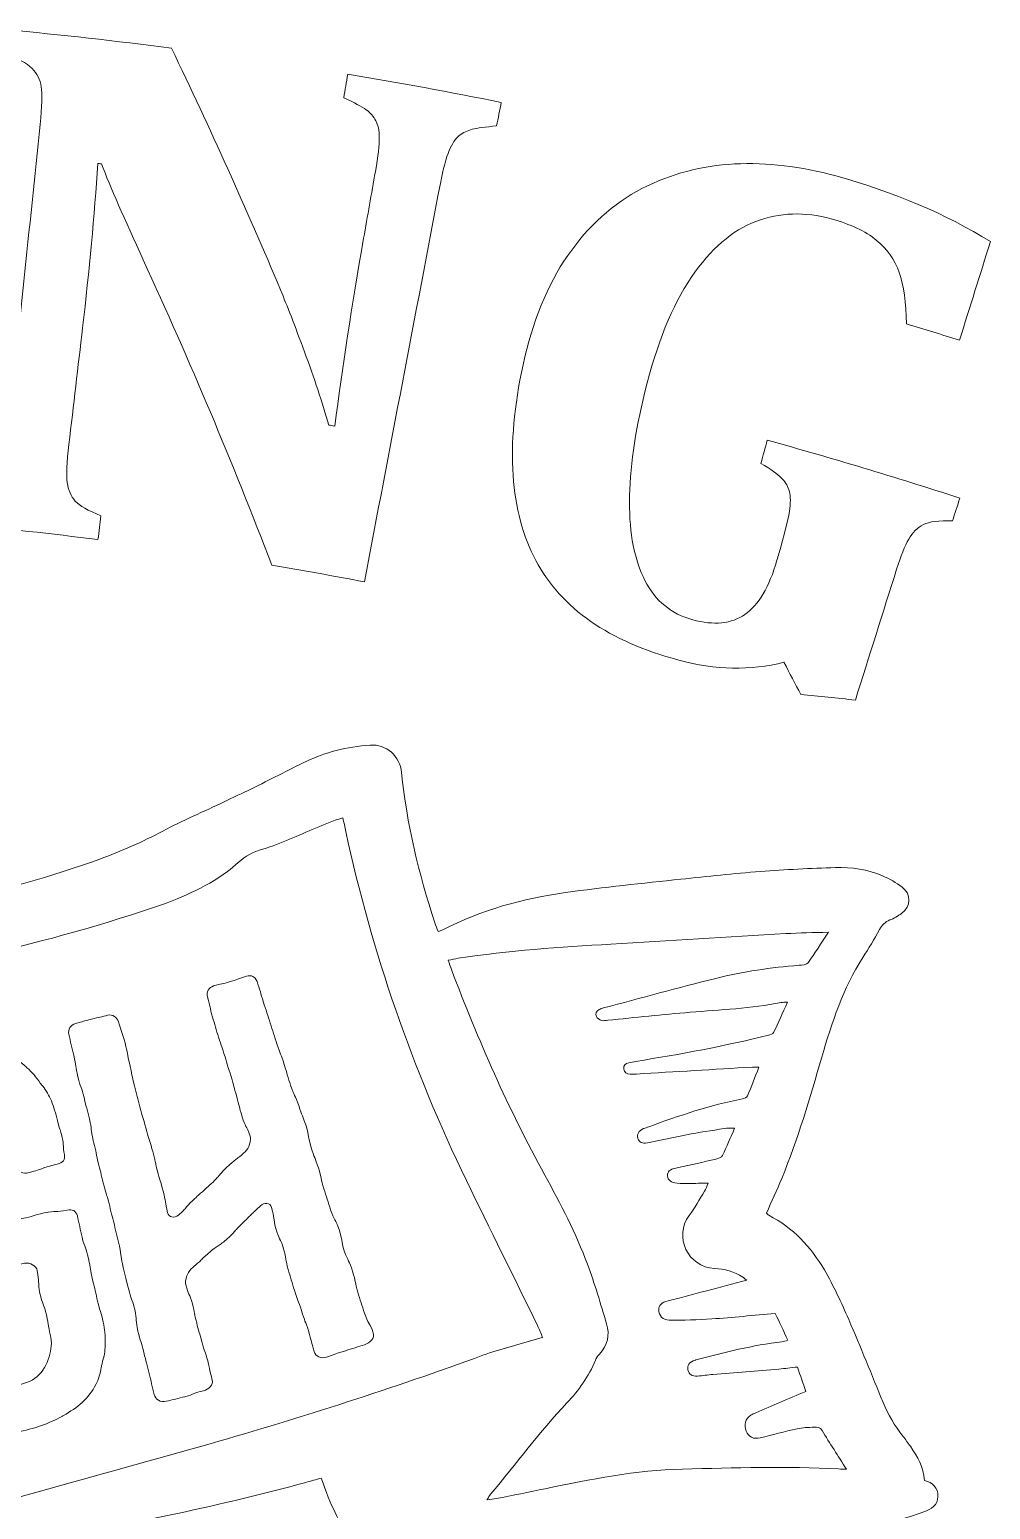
# Model space of a CAD drawing. Header units: inches. Extents: x 133 to 948, y -964 to -116.
# Drawn here: x 675.1 to 940.9, y -531.2 to -121.8 of the extents above; entities that cross this region are included whole.
import ezdxf

# ---------------------------------------------------------------- set-up
doc = ezdxf.new("R2010")
doc.units = ezdxf.units.IN
doc.header["$MEASUREMENT"] = 0
doc.layers.add('Layer 1', color=7, linetype='Continuous')

# ---------------------------------------------------------------- blocks, each defined once
blk = doc.blocks.new('block 10')
at = {"layer": 'Layer 1', "lineweight": 0}
blk.add_open_spline([(634.8, -461.48), (634.6, -460.06), (634.41, -459.32), (634.23, -458.66), (634.07, -458.07), (633.88, -457.33), (633.67, -455.91), (633.47, -454.49), (633.45, -453.73), (633.35, -453.05), (633.33, -452.37), (633.31, -451.61), (633.11, -450.18), (632.97, -449.24), (632.83, -448.29), (632.7, -447.34), (632.57, -446.41), (632.43, -445.49), (632.3, -444.57), (632.17, -443.62), (632.03, -442.67), (631.89, -441.72), (631.76, -440.77), (631.62, -439.82), (631.49, -438.88), (631.28, -437.45), (631.1, -436.72), (631, -436.04), (630.9, -435.37), (630.73, -434.7), (630.52, -433.21), (630.23, -431.18), (630.12, -429.29), (630.18, -427.52), (630.28, -425.44), (630.65, -423.56), (631.11, -421.81), (631.17, -421.72), (631.15, -421.57), (631.21, -421.41), (631.57, -419.6), (632.18, -417.83), (632.97, -416.26), (633.99, -414.65), (635.25, -413.16), (636.68, -411.78), (638.05, -410.5), (639.59, -409.41), (641.38, -408.42), (643.02, -407.46), (644.77, -406.71), (646.68, -405.99), (648.36, -405.31), (650.23, -404.83), (652.27, -404.46), (652.57, -404.4), (652.87, -404.35), (653.18, -404.29), (654.9, -403.89), (656.51, -403.67), (658.06, -403.6), (660.1, -403.6), (662.01, -403.76), (663.89, -404.08), (665.92, -404.37), (667.77, -404.91), (669.5, -405.63), (671.18, -406.44), (672.68, -407.52), (674.08, -408.84), (674.17, -408.9), (674.19, -408.97), (674.28, -409.03), (675.73, -410.19), (676.93, -411.63), (678.02, -413.33), (678.24, -413.59), (678.46, -413.85), (678.69, -414.19), (679.68, -415.36), (680.47, -416.74), (681.12, -418.22), (681.73, -419.87), (682.3, -421.68), (682.74, -423.67), (683.01, -424.85), (683.23, -425.5), (683.43, -426), (683.64, -426.57), (683.85, -427.15), (684.11, -428.33), (684.38, -429.51), (684.35, -430.13), (684.4, -430.74), (684.44, -431.28), (684.41, -431.9), (684.68, -433.09), (684.97, -434.41), (684.34, -435.33), (682.69, -435.77), (680.54, -436.24), (679.44, -436.55), (678.46, -436.99), (677.44, -437.28), (676.37, -437.74), (674.22, -438.19), (672.86, -438.47), (671.24, -437.4), (670.96, -436), (670.7, -434.73), (670.64, -434.05), (670.51, -433.38), (670.39, -432.79), (670.32, -432.03), (670.07, -430.77), (669.81, -429.51), (669.58, -428.79), (669.46, -428.19), (669.29, -427.33), (669.11, -426.46), (668.94, -425.6), (668.49, -423.37), (667.63, -421.54), (666.3, -420.11), (664.92, -418.45), (663.27, -417.39), (661.23, -416.78), (659.34, -416.14), (657.24, -416.01), (654.93, -416.43), (652.62, -416.85), (650.69, -417.66), (649.07, -418.86), (647.3, -420.16), (645.98, -421.77), (645.2, -423.82), (644.63, -425.67), (644.49, -427.76), (644.86, -430.01), (645.11, -431.5), (645.23, -432.24), (645.26, -432.93), (645.42, -433.9), (645.58, -434.87), (645.74, -435.84), (645.9, -436.84), (646.07, -437.83), (646.23, -438.83), (646.39, -439.8), (646.55, -440.77), (646.71, -441.74), (646.87, -442.71), (647.03, -443.68), (647.19, -444.65), (647.3, -445.32), (647.36, -446.16), (647.59, -447.57), (647.75, -448.54), (647.91, -449.51), (648.07, -450.48), (648.23, -451.48), (648.4, -452.47), (648.56, -453.47), (648.79, -454.89), (649.01, -455.7), (649.12, -456.37), (649.31, -457.02), (649.44, -457.78), (649.68, -459.27), (649.84, -460.24), (650, -461.21), (650.16, -462.18), (650.19, -462.86), (650.32, -463.68), (650.56, -465.1), (650.8, -466.59), (651.01, -467.33), (651.2, -467.99), (651.4, -468.64), (651.7, -469.44), (651.95, -470.93), (652.18, -472.35), (652.31, -473.17), (652.51, -473.83), (652.62, -474.5), (652.83, -475.23), (653.07, -476.72), (653.32, -478.22), (653.28, -478.99), (653.3, -479.68), (653.33, -480.36), (653.28, -481.14), (653.53, -482.63), (653.78, -484.12), (653.9, -484.87), (654.09, -485.53), (654.2, -486.2), (654.43, -487.01), (654.66, -488.42), (655.04, -490.74), (655.79, -492.61), (656.85, -494.19), (658.28, -495.88), (660.26, -497.08), (662.68, -497.65), (664.64, -498.16), (667.08, -497.8), (669.76, -497.31), (672.27, -496.85), (674.75, -496.23), (676.4, -495.06), (678.29, -493.7), (679.55, -491.91), (680.19, -489.77), (680.88, -487.86), (681.37, -485.91), (680.91, -483.61), (680.7, -482.6), (680.5, -481.58), (680.29, -480.57), (680.13, -479.75), (680.06, -478.99), (679.75, -477.44), (679.45, -475.96), (679.01, -475.12), (678.79, -474.47), (678.58, -473.81), (678.23, -472.96), (677.93, -471.47), (677.62, -469.92), (677.64, -469.14), (677.55, -468.31), (677.5, -467.62), (677.49, -466.7), (677.19, -465.22), (676.9, -463.81), (675.24, -462.83), (673.68, -463.14), (672.6, -463.36), (671.96, -463.56), (671.38, -463.67), (670.8, -463.78), (670.15, -463.99), (669.08, -464.19), (667.51, -464.49), (666.22, -463.57), (665.99, -462.31), (665.67, -460.6), (665.57, -459.62), (665.5, -458.78), (665.32, -457.82), (665.22, -456.84), (664.84, -454.83), (664.59, -453.49), (665.26, -452.6), (666.77, -452.08), (667.8, -451.88), (668.83, -451.68), (669.85, -451.48), (670.58, -451.34), (671.38, -451.11), (672.93, -450.8), (674.55, -450.47), (675.34, -450.23), (676.06, -450.01), (676.77, -449.78), (677.57, -449.55), (679.11, -449.22), (680.73, -448.88), (681.55, -448.78), (682.33, -448.85), (683.07, -448.77), (683.92, -448.74), (685.46, -448.41), (686.91, -448.09), (687.89, -448.64), (688.28, -450.03), (688.5, -451.01), (688.72, -452), (688.93, -452.98), (689.15, -453.97), (689.37, -454.95), (689.59, -455.94), (689.92, -457.41), (690.25, -458.12), (690.51, -458.91), (690.74, -459.56), (691.01, -460.35), (691.34, -461.83), (691.67, -463.3), (691.81, -463.97), (691.91, -464.8), (692.06, -465.46), (692.16, -466.29), (692.49, -467.77), (692.81, -469.25), (693.05, -469.89), (693.23, -470.7), (693.44, -471.66), (693.65, -472.63), (693.87, -473.59), (694.2, -475.06), (694.46, -475.86), (694.7, -476.5), (694.88, -477.32), (695.11, -477.96), (695.44, -479.44), (695.87, -481.36), (696.03, -483.26), (695.98, -485.05), (695.99, -485.1), (696, -485.15), (696.01, -485.2), (696.01, -486.82), (695.83, -488.42), (695.35, -489.92), (695.26, -490.32), (695.15, -490.66), (695.13, -490.97), (695.02, -491.3), (694.92, -491.64), (694.89, -491.95), (694.63, -493.63), (694.16, -495.21), (693.39, -496.69), (692.43, -498.52), (691.15, -500.19), (689.64, -501.66), (688.1, -502.99), (686.34, -504.2), (684.46, -505.27), (684.38, -505.29), (684.2, -505.32), (684.13, -505.42), (682.33, -506.47), (680.32, -507.33), (678.1, -508.14), (676.05, -508.84), (673.89, -509.4), (671.51, -509.84), (671.01, -509.93), (670.51, -510.02), (670.01, -510.11), (668.18, -510.52), (666.51, -510.81), (664.79, -510.88), (663.07, -510.87), (661.41, -510.69), (659.9, -510.33), (659.25, -510.21), (658.69, -510.15), (658.13, -510.01), (657.85, -509.98), (657.57, -509.87), (657.29, -509.84), (655.36, -509.62), (653.48, -509.16), (651.76, -508.51), (649.74, -507.67), (647.96, -506.57), (646.43, -505.27), (645.08, -504.02), (643.99, -502.65), (643.04, -501.03), (642.93, -500.89), (642.82, -500.75), (642.71, -500.62), (641.68, -499.01), (640.9, -497.29), (640.19, -495.4), (639.59, -493.66), (639.15, -491.81), (638.86, -489.79), (638.65, -488.36), (638.46, -487.63), (638.29, -487.04), (638.19, -486.37), (638, -485.63), (637.8, -484.2), (637.6, -482.78), (637.49, -482.03), (637.31, -481.37), (637.17, -480.42), (637.04, -479.47), (636.9, -478.53), (636.7, -477.1), (636.59, -476.35), (636.58, -475.67), (636.44, -474.72), (636.31, -473.77), (636.17, -472.82), (635.97, -471.4), (635.94, -470.64), (635.94, -470.03), (635.93, -469.34), (635.91, -468.58), (635.7, -467.16), (635.5, -465.74), (635.39, -464.99), (635.21, -464.32), (635.08, -463.38), (634.94, -462.43), (634.8, -461.48)], degree=3, knots=[0, 0, 0, 0, 1, 1, 1, 2, 2, 2, 3, 3, 3, 4, 4, 4, 5, 5, 5, 6, 6, 6, 7, 7, 7, 8, 8, 8, 9, 9, 9, 10, 10, 10, 11, 11, 11, 12, 12, 12, 13, 13, 13, 14, 14, 14, 15, 15, 15, 16, 16, 16, 17, 17, 17, 18, 18, 18, 19, 19, 19, 20, 20, 20, 21, 21, 21, 22, 22, 22, 23, 23, 23, 24, 24, 24, 25, 25, 25, 26, 26, 26, 27, 27, 27, 28, 28, 28, 29, 29, 29, 30, 30, 30, 31, 31, 31, 32, 32, 32, 33, 33, 33, 34, 34, 34, 35, 35, 35, 36, 36, 36, 37, 37, 37, 38, 38, 38, 39, 39, 39, 40, 40, 40, 41, 41, 41, 42, 42, 42, 43, 43, 43, 44, 44, 44, 45, 45, 45, 46, 46, 46, 47, 47, 47, 48, 48, 48, 49, 49, 49, 50, 50, 50, 51, 51, 51, 52, 52, 52, 53, 53, 53, 54, 54, 54, 55, 55, 55, 56, 56, 56, 57, 57, 57, 58, 58, 58, 59, 59, 59, 60, 60, 60, 61, 61, 61, 62, 62, 62, 63, 63, 63, 64, 64, 64, 65, 65, 65, 66, 66, 66, 67, 67, 67, 68, 68, 68, 69, 69, 69, 70, 70, 70, 71, 71, 71, 72, 72, 72, 73, 73, 73, 74, 74, 74, 75, 75, 75, 76, 76, 76, 77, 77, 77, 78, 78, 78, 79, 79, 79, 80, 80, 80, 81, 81, 81, 82, 82, 82, 83, 83, 83, 84, 84, 84, 85, 85, 85, 86, 86, 86, 87, 87, 87, 88, 88, 88, 89, 89, 89, 90, 90, 90, 91, 91, 91, 92, 92, 92, 93, 93, 93, 94, 94, 94, 95, 95, 95, 96, 96, 96, 97, 97, 97, 98, 98, 98, 99, 99, 99, 100, 100, 100, 101, 101, 101, 102, 102, 102, 103, 103, 103, 104, 104, 104, 105, 105, 105, 106, 106, 106, 107, 107, 107, 108, 108, 108, 109, 109, 109, 110, 110, 110, 111, 111, 111, 112, 112, 112, 113, 113, 113, 114, 114, 114, 115, 115, 115, 116, 116, 116, 117, 117, 117, 118, 118, 118, 119, 119, 119, 120, 120, 120, 121, 121, 121, 122, 122, 122, 123, 123, 123, 124, 124, 124, 125, 125, 125, 126, 126, 126, 127, 127, 127, 128, 128, 128, 129, 129, 129, 130, 130, 130, 131, 131, 131, 132, 132, 132, 133, 133, 133, 134, 134, 134, 134], dxfattribs=at)
blk = doc.blocks.new('block 11')
at = {"layer": 'Layer 1', "lineweight": 0}
blk.add_open_spline([(767.71, -485.68), (766.86, -485.96), (766, -486.23), (765.14, -486.5), (764.25, -486.78), (763.36, -487.06), (762.47, -487.34), (761.1, -487.77), (760.41, -487.98), (759.83, -488.24), (759.14, -488.45), (758.56, -488.71), (757.18, -489.13), (755.72, -489.57), (754.2, -488.92), (753.79, -487.55), (753.38, -486.17), (753.16, -485.45), (753.05, -484.77), (752.85, -484.12), (752.7, -483.29), (752.26, -481.84), (751.85, -480.47), (751.55, -479.77), (751.27, -479.14), (751.07, -478.49), (750.75, -477.72), (750.29, -476.2), (749.88, -474.82), (749.55, -474.05), (749.27, -473.42), (749.08, -472.77), (748.75, -472), (748.34, -470.62), (748.05, -469.65), (747.76, -468.69), (747.47, -467.72), (747.19, -466.78), (746.91, -465.84), (746.62, -464.89), (746.21, -463.52), (746.14, -462.67), (745.94, -462.02), (745.83, -461.34), (745.76, -460.49), (745.35, -459.12), (744.91, -457.67), (744.53, -456.99), (744.25, -456.37), (743.93, -455.59), (743.65, -454.97), (743.21, -453.52), (742.8, -452.14), (742.73, -451.3), (742.61, -450.62), (742.5, -449.94), (742.44, -449.17), (742.01, -447.72), (741.59, -446.34), (740.06, -446.25), (738.94, -447.21), (737.83, -448.25), (737.15, -448.93), (736.6, -449.48), (736.06, -450.03), (735.45, -450.68), (734.33, -451.71), (733.21, -452.74), (732.62, -453.46), (732.07, -454.01), (731.6, -454.54), (731, -455.26), (729.87, -456.28), (728.66, -457.33), (727.91, -457.85), (727.26, -458.34), (726.57, -458.77), (725.83, -459.28), (724.6, -460.32), (723.46, -461.33), (722.83, -461.97), (722.27, -462.52), (721.68, -462.98), (720.97, -463.64), (719.81, -464.65), (718.7, -465.8), (717.98, -467.86), (718.3, -469.11), (718.66, -470.5), (718.92, -471.13), (719.15, -471.7), (719.41, -472.34), (719.75, -472.95), (720.11, -474.35), (720.43, -475.59), (720.54, -476.34), (720.71, -477), (720.77, -477.61), (720.94, -478.27), (721.31, -479.66), (721.53, -480.54), (721.76, -481.42), (721.99, -482.3), (722.24, -482.94), (722.43, -483.67), (722.75, -484.91), (723.11, -486.3), (723.37, -486.94), (723.52, -487.53), (723.78, -488.16), (724.06, -488.87), (724.38, -490.12), (724.74, -491.51), (724.82, -492.19), (724.98, -492.78), (725.06, -493.46), (725.25, -494.19), (725.57, -495.44), (725.93, -496.83), (724.66, -498.02), (723.19, -498.39), (721.79, -498.74), (721.2, -498.97), (720.61, -499.2), (719.94, -499.45), (719.36, -499.75), (718.06, -500.07), (717.18, -500.29), (716.31, -500.5), (715.44, -500.71), (714.57, -500.92), (713.7, -501.14), (712.83, -501.34), (711.34, -501.7), (709.84, -500.81), (709.51, -499.41), (709.28, -498.46), (709.06, -497.5), (708.83, -496.54), (708.6, -495.56), (708.37, -494.58), (708.14, -493.6), (707.91, -492.61), (707.67, -491.63), (707.44, -490.65), (707.2, -490.01), (707.01, -489.2), (706.66, -487.73), (706.31, -486.25), (706.04, -485.46), (705.8, -484.82), (705.64, -484.16), (705.36, -483.37), (705.02, -481.9), (704.67, -480.42), (704.68, -479.72), (704.58, -478.89), (704.5, -478.21), (704.5, -477.43), (704.15, -475.96), (703.8, -474.49), (703.53, -473.7), (703.29, -473.05), (703.05, -472.41), (702.77, -471.62), (702.42, -470.15), (702.08, -468.67), (701.8, -467.89), (701.65, -467.22), (701.42, -466.24), (701.18, -465.26), (700.95, -464.28), (700.6, -462.8), (700.53, -462.12), (700.42, -461.29), (700.27, -460.63), (700.26, -459.85), (699.91, -458.38), (699.68, -457.4), (699.45, -456.42), (699.21, -455.44), (698.98, -454.46), (698.75, -453.47), (698.52, -452.49), (698.17, -451.02), (697.9, -450.23), (697.74, -449.57), (697.51, -448.59), (697.28, -447.61), (697.05, -446.62), (696.7, -445.15), (696.44, -444.43), (696.21, -443.79), (696.01, -442.98), (695.78, -442.34), (695.43, -440.86), (695.2, -439.88), (694.97, -438.9), (694.74, -437.92), (694.58, -437.26), (694.31, -436.47), (693.96, -434.99), (693.62, -433.52), (693.54, -432.84), (693.35, -432.03), (693.12, -431.07), (692.9, -430.11), (692.67, -429.16), (692.33, -427.68), (692.21, -426.85), (692.14, -426.17), (692.06, -425.49), (691.94, -424.66), (691.6, -423.19), (691.36, -422.21), (691.13, -421.23), (690.9, -420.25), (690.66, -419.6), (690.47, -418.79), (690.13, -417.32), (689.78, -415.85), (689.53, -415.13), (689.29, -414.48), (689.03, -413.69), (688.79, -413.05), (688.45, -411.57), (688.1, -410.1), (687.99, -409.27), (687.9, -408.59), (687.75, -407.93), (687.64, -407.1), (687.29, -405.63), (687.05, -404.65), (686.82, -403.67), (686.59, -402.68), (686.36, -401.7), (686.13, -400.72), (685.9, -399.74), (685.6, -398.49), (686.47, -397.12), (687.74, -396.81), (688.87, -396.54), (689.47, -396.4), (689.97, -396.2), (690.5, -396.07), (691.08, -395.85), (692.21, -395.57), (693.33, -395.29), (693.87, -395.23), (694.47, -395.08), (695.22, -394.9), (695.97, -394.71), (696.72, -394.52), (697.99, -394.19), (699.33, -395.09), (699.66, -396.34), (700.04, -397.8), (700.38, -398.5), (700.59, -399.3), (700.83, -399.94), (701.12, -400.73), (701.5, -402.19), (701.88, -403.66), (701.97, -404.34), (702.18, -405.14), (702.27, -405.82), (702.41, -406.64), (702.79, -408.11), (703.17, -409.58), (703.26, -410.25), (703.39, -411.08), (703.56, -411.74), (703.69, -412.56), (704.07, -414.03), (704.32, -415), (704.57, -415.98), (704.83, -416.96), (705.08, -417.93), (705.33, -418.91), (705.58, -419.89), (705.96, -421.35), (706.13, -422.01), (706.42, -422.8), (706.59, -423.46), (706.88, -424.24), (707.26, -425.71), (707.63, -427.17), (707.81, -427.83), (708.09, -428.62), (708.34, -429.26), (708.55, -430.06), (708.93, -431.52), (709.18, -432.5), (709.44, -433.48), (709.69, -434.45), (709.86, -435.11), (709.99, -435.94), (710.37, -437.4), (710.75, -438.87), (711, -439.51), (711.21, -440.31), (711.38, -440.97), (711.67, -441.76), (712.05, -443.22), (712.42, -444.69), (712.52, -445.37), (712.64, -446.19), (712.73, -446.87), (712.86, -447.7), (713.24, -449.16), (713.56, -450.41), (715.05, -450.8), (716.28, -449.85), (717.41, -448.85), (718.02, -448.22), (718.45, -447.56), (719, -447.02), (719.52, -446.34), (720.72, -445.31), (721.83, -444.3), (722.52, -443.64), (723.08, -443.17), (723.65, -442.7), (724.33, -442.04), (725.43, -441.03), (726.54, -440.01), (727.11, -439.3), (727.65, -438.75), (728.07, -438.08), (728.7, -437.59), (729.75, -436.42), (730.93, -435.38), (731.64, -434.85), (732.27, -434.35), (732.84, -433.95), (733.53, -433.35), (734.69, -432.3), (735.77, -431.27), (736.43, -429.17), (736.06, -427.94), (735.63, -426.49), (735.33, -425.79), (734.92, -425.28), (734.65, -424.66), (734.27, -423.98), (733.86, -422.6), (733.43, -421.15), (733.21, -420.43), (733.11, -419.82), (732.92, -419.17), (732.78, -418.42), (732.37, -417.05), (731.93, -415.6), (731.81, -414.92), (731.62, -414.27), (731.42, -413.62), (731.28, -412.87), (730.87, -411.49), (730.45, -410.12), (730.16, -409.41), (729.96, -408.76), (729.69, -407.85), (729.41, -406.93), (729.14, -406.01), (728.72, -404.63), (728.43, -403.93), (728.24, -403.28), (728.04, -402.63), (727.75, -401.92), (727.33, -400.55), (727.06, -399.63), (726.78, -398.71), (726.51, -397.8), (726.23, -396.88), (725.96, -395.96), (725.68, -395.04), (725.27, -393.66), (725.13, -392.92), (725.01, -392.24), (724.83, -391.66), (724.69, -390.91), (724.25, -389.47), (723.89, -388.23), (724.67, -386.81), (725.93, -386.43), (727.12, -386.07), (727.66, -385.98), (728.25, -385.8), (728.79, -385.71), (729.41, -385.6), (730.59, -385.23), (731.7, -384.89), (732.27, -384.63), (732.86, -384.44), (733.6, -384.21), (734.34, -383.97), (735.08, -383.73), (736.41, -383.31), (737.38, -383.79), (737.99, -385.18), (738.3, -386.14), (738.61, -387.1), (738.92, -388.06), (739.13, -388.71), (739.32, -389.52), (739.78, -390.96), (740.1, -391.92), (740.41, -392.88), (740.72, -393.84), (741.03, -394.8), (741.34, -395.76), (741.65, -396.72), (741.96, -397.68), (742.27, -398.64), (742.58, -399.6), (742.89, -400.56), (743.2, -401.52), (743.51, -402.47), (743.98, -403.91), (744.27, -404.54), (744.52, -405.33), (744.81, -405.95), (745.04, -406.67), (745.51, -408.11), (745.98, -409.55), (746.23, -410.34), (746.36, -411.02), (746.67, -411.98), (746.99, -412.93), (747.3, -413.89), (747.76, -415.33), (748.1, -416.1), (748.38, -416.72), (748.67, -417.34), (749.09, -418.09), (749.55, -419.52), (750.02, -420.96), (750.26, -421.68), (750.54, -422.31), (750.8, -423.1), (751.09, -423.72), (751.56, -425.16), (752.02, -426.6), (752.12, -427.44), (752.25, -428.11), (752.39, -428.79), (752.48, -429.63), (752.95, -431.07), (753.42, -432.51), (753.67, -433.3), (753.96, -433.92), (754.17, -434.57), (754.51, -435.33), (754.98, -436.77), (755.42, -438.14), (755.6, -438.96), (755.73, -439.63), (755.9, -440.45), (756.03, -441.12), (756.5, -442.56), (756.81, -443.52), (757.12, -444.48), (757.43, -445.44), (757.74, -446.4), (758.05, -447.36), (758.36, -448.32), (758.83, -449.76), (759.2, -450.36), (759.54, -451.12), (759.83, -451.74), (760.23, -452.41), (760.7, -453.84), (761.16, -455.28), (761.26, -456.13), (761.47, -456.78), (761.59, -457.45), (761.68, -458.3), (762.15, -459.74), (762.62, -461.17), (763.04, -461.91), (763.33, -462.53), (763.63, -463.15), (763.97, -463.92), (764.43, -465.36), (764.9, -466.8), (765.05, -467.55), (765.18, -468.22), (765.35, -469.04), (765.39, -469.74), (765.86, -471.18), (766.17, -472.14), (766.48, -473.1), (766.79, -474.06), (767.1, -475.02), (767.41, -475.98), (767.72, -476.94), (768.19, -478.38), (768.62, -479.11), (768.91, -479.73), (769.38, -480.3), (769.72, -481.06), (770.17, -482.43), (770.61, -483.79), (769.35, -485.16), (767.71, -485.68)], degree=3, knots=[0, 0, 0, 0, 1, 1, 1, 2, 2, 2, 3, 3, 3, 4, 4, 4, 5, 5, 5, 6, 6, 6, 7, 7, 7, 8, 8, 8, 9, 9, 9, 10, 10, 10, 11, 11, 11, 12, 12, 12, 13, 13, 13, 14, 14, 14, 15, 15, 15, 16, 16, 16, 17, 17, 17, 18, 18, 18, 19, 19, 19, 20, 20, 20, 21, 21, 21, 22, 22, 22, 23, 23, 23, 24, 24, 24, 25, 25, 25, 26, 26, 26, 27, 27, 27, 28, 28, 28, 29, 29, 29, 30, 30, 30, 31, 31, 31, 32, 32, 32, 33, 33, 33, 34, 34, 34, 35, 35, 35, 36, 36, 36, 37, 37, 37, 38, 38, 38, 39, 39, 39, 40, 40, 40, 41, 41, 41, 42, 42, 42, 43, 43, 43, 44, 44, 44, 45, 45, 45, 46, 46, 46, 47, 47, 47, 48, 48, 48, 49, 49, 49, 50, 50, 50, 51, 51, 51, 52, 52, 52, 53, 53, 53, 54, 54, 54, 55, 55, 55, 56, 56, 56, 57, 57, 57, 58, 58, 58, 59, 59, 59, 60, 60, 60, 61, 61, 61, 62, 62, 62, 63, 63, 63, 64, 64, 64, 65, 65, 65, 66, 66, 66, 67, 67, 67, 68, 68, 68, 69, 69, 69, 70, 70, 70, 71, 71, 71, 72, 72, 72, 73, 73, 73, 74, 74, 74, 75, 75, 75, 76, 76, 76, 77, 77, 77, 78, 78, 78, 79, 79, 79, 80, 80, 80, 81, 81, 81, 82, 82, 82, 83, 83, 83, 84, 84, 84, 85, 85, 85, 86, 86, 86, 87, 87, 87, 88, 88, 88, 89, 89, 89, 90, 90, 90, 91, 91, 91, 92, 92, 92, 93, 93, 93, 94, 94, 94, 95, 95, 95, 96, 96, 96, 97, 97, 97, 98, 98, 98, 99, 99, 99, 100, 100, 100, 101, 101, 101, 102, 102, 102, 103, 103, 103, 104, 104, 104, 105, 105, 105, 106, 106, 106, 107, 107, 107, 108, 108, 108, 109, 109, 109, 110, 110, 110, 111, 111, 111, 112, 112, 112, 113, 113, 113, 114, 114, 114, 115, 115, 115, 116, 116, 116, 117, 117, 117, 118, 118, 118, 119, 119, 119, 120, 120, 120, 121, 121, 121, 122, 122, 122, 123, 123, 123, 124, 124, 124, 125, 125, 125, 126, 126, 126, 127, 127, 127, 128, 128, 128, 129, 129, 129, 130, 130, 130, 131, 131, 131, 132, 132, 132, 133, 133, 133, 134, 134, 134, 135, 135, 135, 136, 136, 136, 137, 137, 137, 138, 138, 138, 139, 139, 139, 140, 140, 140, 141, 141, 141, 142, 142, 142, 143, 143, 143, 144, 144, 144, 145, 145, 145, 146, 146, 146, 147, 147, 147, 148, 148, 148, 149, 149, 149, 150, 150, 150, 151, 151, 151, 152, 152, 152, 153, 153, 153, 154, 154, 154, 155, 155, 155, 156, 156, 156, 157, 157, 157, 158, 158, 158, 159, 159, 159, 160, 160, 160, 161, 161, 161, 162, 162, 162, 163, 163, 163, 164, 164, 164, 165, 165, 165, 166, 166, 166, 167, 167, 167, 168, 168, 168, 168], dxfattribs=at)
blk = doc.blocks.new('block 4')
at = {"layer": 'Layer 1'}
for name in ['block 11', 'block 10']:
    blk.add_blockref(name, (0, 0), dxfattribs=at)
blk = doc.blocks.new('block 17')
at = {"layer": 'Layer 1', "lineweight": 0}
blk.add_open_spline([(805.59, -141.96), (805.16, -144.13), (804.72, -146.3), (804.29, -148.48), (801.14, -148.74), (798.9, -149.05), (797.56, -149.4), (796.21, -149.75), (795.02, -150.34), (793.97, -151.17), (792.93, -151.99), (791.99, -153.37), (791.16, -155.29), (790.33, -157.22), (789.53, -160.26), (788.73, -164.42), (781.73, -201.15), (774.72, -237.88), (767.71, -274.61), (759.18, -272.98), (750.64, -271.45), (742.08, -270.01), (731.26, -241.71), (719.41, -213.53), (706.53, -185.54), (701.32, -174.17), (697.4, -165.32), (694.94, -158.95), (694.61, -158.91), (694.28, -158.87), (693.95, -158.84), (693.01, -173.26), (691.59, -188.44), (689.72, -204.37), (688.47, -215.11), (687.21, -225.84), (685.95, -236.58), (685.36, -241.58), (685.21, -245.11), (685.49, -247.17), (685.76, -249.23), (686.5, -250.92), (687.69, -252.25), (688.88, -253.58), (691.26, -254.93), (694.82, -256.32), (694.54, -258.52), (694.26, -260.72), (693.98, -262.92), (681.19, -261.3), (668.39, -259.89), (655.56, -258.68), (655.77, -256.48), (655.98, -254.27), (656.18, -252.07), (658.77, -251.64), (660.84, -251.1), (662.39, -250.44), (663.94, -249.78), (665.14, -248.81), (666, -247.51), (666.86, -246.22), (667.5, -244.54), (667.92, -242.5), (668.34, -240.45), (668.71, -237.85), (669.03, -234.71), (672.01, -205.83), (674.99, -176.95), (677.97, -148.07), (678.48, -143.06), (678.6, -139.58), (678.31, -137.62), (678.02, -135.67), (677.17, -133.98), (675.76, -132.56), (674.35, -131.13), (671.69, -129.76), (667.79, -128.44), (668, -126.24), (668.2, -124.03), (668.41, -121.83), (683.73, -123.27), (699.03, -124.97), (714.31, -126.94), (725.02, -149.14), (735.09, -171.46), (744.51, -193.87), (746.27, -198.1), (748.49, -203.79), (751.15, -210.98), (753.79, -218.16), (756.02, -224.92), (757.85, -231.24), (758.41, -231.33), (758.96, -231.43), (759.52, -231.53), (761.56, -215.6), (764.2, -198.27), (767.5, -179.56), (768.59, -173.41), (769.67, -167.26), (770.75, -161.12), (771.51, -156.82), (771.87, -153.68), (771.84, -151.69), (771.81, -149.71), (771.49, -148.16), (770.88, -147.03), (770.27, -145.9), (769.37, -144.89), (768.18, -144), (766.99, -143.12), (764.93, -142.02), (762, -140.71), (762.36, -138.53), (762.73, -136.34), (763.09, -134.15), (777.29, -136.52), (791.46, -139.13), (805.59, -141.96)], degree=3, knots=[0, 0, 0, 0, 1, 1, 1, 2, 2, 2, 3, 3, 3, 4, 4, 4, 5, 5, 5, 6, 6, 6, 7, 7, 7, 8, 8, 8, 9, 9, 9, 10, 10, 10, 11, 11, 11, 12, 12, 12, 13, 13, 13, 14, 14, 14, 15, 15, 15, 16, 16, 16, 17, 17, 17, 18, 18, 18, 19, 19, 19, 20, 20, 20, 21, 21, 21, 22, 22, 22, 23, 23, 23, 24, 24, 24, 25, 25, 25, 26, 26, 26, 27, 27, 27, 28, 28, 28, 29, 29, 29, 30, 30, 30, 31, 31, 31, 32, 32, 32, 33, 33, 33, 34, 34, 34, 35, 35, 35, 36, 36, 36, 37, 37, 37, 38, 38, 38, 39, 39, 39, 40, 40, 40, 40], dxfattribs=at)
blk = doc.blocks.new('block 18')
at = {"layer": 'Layer 1', "lineweight": 0}
blk.add_open_spline([(940.93, -180.47), (938.08, -189.56), (935.23, -198.66), (932.38, -207.76), (927.48, -206.22), (922.58, -204.72), (917.67, -203.24), (917.64, -197.35), (916.99, -192.62), (915.72, -189.05), (914.45, -185.49), (912.32, -182.49), (909.35, -180.06), (906.37, -177.63), (902.2, -175.66), (896.86, -174.17), (889.61, -172.16), (882.64, -172.41), (876.06, -174.89), (869.48, -177.37), (863.5, -182.54), (858.17, -190.38), (852.83, -198.21), (848.59, -208.77), (845.33, -222), (842.53, -233.41), (841.13, -243.56), (841.07, -252.43), (841.01, -261.31), (842.44, -268.57), (845.33, -274.23), (848.23, -279.89), (852.61, -283.5), (858.56, -285.11), (864.44, -286.71), (869.24, -286.23), (873.02, -283.63), (876.79, -281.03), (879.75, -276.04), (881.88, -268.62), (882.23, -267.39), (882.59, -266.16), (882.94, -264.94), (884.34, -260.03), (885.18, -256.48), (885.43, -254.29), (885.69, -252.09), (885.6, -250.37), (885.17, -249.13), (884.74, -247.89), (884.03, -246.79), (883.04, -245.81), (882.05, -244.83), (880.18, -243.5), (877.43, -241.83), (878.02, -239.7), (878.61, -237.56), (879.2, -235.43), (897.05, -240.37), (914.82, -245.71), (932.49, -251.45), (931.81, -253.56), (931.12, -255.66), (930.44, -257.77), (926.69, -257.61), (924.01, -257.96), (922.39, -258.78), (920.77, -259.6), (919.41, -260.95), (918.33, -262.83), (917.25, -264.7), (916.14, -267.47), (914.99, -271.11), (911.18, -283.18), (907.37, -295.25), (903.57, -307.32), (898.53, -306.79), (893.5, -306.29), (888.47, -305.82), (886.93, -302.83), (885.38, -299.85), (883.81, -296.86), (874.53, -299.23), (864.88, -299.02), (854.69, -296.27), (835.37, -291.06), (822.29, -282.09), (815.14, -268.69), (808.01, -255.31), (806.69, -237.31), (811.6, -214.6), (814.2, -202.67), (818.28, -192.56), (823.98, -184.33), (829.68, -176.1), (836.52, -169.92), (844.5, -165.82), (852.49, -161.73), (861.03, -159.45), (870.09, -159), (879.14, -158.56), (888.51, -159.65), (898.12, -162.3), (914.31, -166.76), (928.63, -172.88), (940.93, -180.47)], degree=3, knots=[0, 0, 0, 0, 1, 1, 1, 2, 2, 2, 3, 3, 3, 4, 4, 4, 5, 5, 5, 6, 6, 6, 7, 7, 7, 8, 8, 8, 9, 9, 9, 10, 10, 10, 11, 11, 11, 12, 12, 12, 13, 13, 13, 14, 14, 14, 15, 15, 15, 16, 16, 16, 17, 17, 17, 18, 18, 18, 19, 19, 19, 20, 20, 20, 21, 21, 21, 22, 22, 22, 23, 23, 23, 24, 24, 24, 25, 25, 25, 26, 26, 26, 27, 27, 27, 28, 28, 28, 29, 29, 29, 30, 30, 30, 31, 31, 31, 32, 32, 32, 33, 33, 33, 34, 34, 34, 35, 35, 35, 35], dxfattribs=at)
blk = doc.blocks.new('block 12')
at = {"layer": 'Layer 1'}
for name in ['block 17', 'block 18']:
    blk.add_blockref(name, (0, 0), dxfattribs=at)
blk = doc.blocks.new('block 22')
at = {"layer": 'Layer 1', "lineweight": 0}
for points, knots in [([(878.96, -449.3), (879.23, -449.54), (879.39, -449.75), (879.6, -449.86), (886.26, -453.34), (891.26, -458.6), (894.98, -464.99), (897.54, -469.39), (899.71, -474.03), (901.74, -478.71), (905.04, -486.3), (908.08, -494.01), (911.24, -501.67), (912.62, -505.02), (914.45, -508.11), (916.7, -510.95), (917.42, -511.88), (918.1, -512.83), (918.78, -513.79), (920.78, -516.62), (922.47, -519.58), (922.67, -523.22), (924.96, -523.85), (926.44, -525.17), (926.41, -527.64), (926.38, -530.2), (924.54, -531.1), (922.47, -531.9), (914.26, -535.07), (905.73, -536.71), (896.99, -537.04), (888.62, -537.36), (880.24, -537.49), (871.88, -537.28), (856.47, -536.88), (841.31, -538.54), (826.26, -541.8), (816.54, -543.9), (806.77, -545.89), (796.95, -547.49), (791.27, -548.41), (785.46, -548.46), (779.7, -548.89), (779.12, -548.93), (778.48, -548.74), (777.95, -548.92), (775.3, -549.82), (773.22, -548.62), (771.2, -547.19), (768.29, -545.13), (766.03, -542.44), (764, -539.54), (760.5, -534.56), (758.48, -530.36), (755.78, -522.58), (754.35, -522.98), (752.91, -523.38), (751.46, -523.77), (727.94, -530.16), (704.12, -535.21), (680.04, -538.91), (660.36, -541.93), (640.6, -544.45), (620.87, -547.18), (619.96, -547.31), (619.04, -547.38), (618.12, -547.46), (616.31, -547.62), (615.28, -547.06), (614.95, -545.73), (614.63, -544.44), (615.35, -543.42), (617.12, -542.92), (621.31, -541.74), (625.53, -540.66), (629.72, -539.5), (661.49, -530.71), (693.32, -522.11), (725.02, -513.06), (750.44, -505.8), (775.62, -497.69), (800.47, -488.61), (805.41, -486.81), (810.56, -485.58), (815.61, -484.08), (816, -483.97), (816.39, -483.86), (817.03, -483.68), (816.54, -482.51), (816.14, -481.43), (815.64, -480.4), (809.08, -467.02), (802.46, -453.67), (795.96, -440.26), (780.99, -409.4), (769.8, -377.23), (762.57, -343.69), (762.31, -342.49), (762.05, -341.28), (761.74, -339.87), (760.26, -340.38), (758.98, -340.75), (757.76, -341.26), (752.97, -343.25), (748.23, -345.35), (743.42, -347.3), (740.94, -348.3), (738.2, -348.77), (735.88, -350.03), (733.65, -351.25), (731.87, -353.27), (729.78, -354.78), (723.48, -359.36), (716.4, -362.38), (709.07, -364.83), (692.79, -370.28), (676.25, -374.78), (659.49, -378.52), (654.93, -379.54), (650.54, -381.25), (646.05, -382.59), (631.16, -387), (615.93, -389.67), (600.56, -391.7), (599.37, -391.85), (598.65, -391.48), (598.07, -390.53), (597.03, -388.81), (596.66, -386.98), (596.97, -384.99), (597.53, -381.41), (599.24, -378.34), (601.45, -375.57), (601.98, -374.89), (603.11, -374.54), (604.03, -374.33), (620.43, -370.6), (636.86, -367.01), (653.24, -363.18), (667.17, -359.92), (681.01, -356.25), (694.47, -351.32), (700.44, -349.13), (706.25, -346.6), (711.89, -343.59), (717.42, -340.64), (723.23, -338.21), (728.89, -335.5), (733.94, -333.08), (738.99, -330.64), (743.99, -328.11), (749.15, -325.49), (754.24, -322.71), (759.88, -321.3), (762.95, -320.54), (766.12, -319.95), (769.26, -319.77), (773.82, -319.51), (777.53, -322.82), (777.99, -327.37), (779.42, -341.6), (782.75, -355.4), (787.22, -368.94), (787.48, -369.72), (787.78, -370.47), (788.12, -371.37), (788.66, -371.16), (789.05, -371.04), (789.4, -370.86), (800.1, -365.39), (811.55, -362.25), (823.37, -360.58), (833.97, -359.08), (844.64, -358.04), (855.29, -356.89), (862.61, -356.1), (869.94, -355.33), (877.28, -354.76), (884.21, -354.24), (891.15, -353.87), (898.1, -353.67), (902.55, -353.55), (906.98, -354.18), (911.11, -355.97), (913.01, -356.8), (914.89, -357.82), (916.53, -359.08), (919.12, -361.07), (918.98, -364.4), (916.37, -366.34), (915.37, -367.09), (914.25, -367.73), (913.09, -368.17), (911.73, -368.69), (910.94, -369.6), (910.26, -370.82), (908.79, -373.45), (907.25, -376.05), (905.62, -378.58), (900.18, -387.08), (897.06, -396.52), (894.28, -406.1), (890.98, -417.43), (887.66, -428.76), (883.18, -439.69), (881.86, -442.93), (880.37, -446.1), (878.96, -449.3)], [0, 0, 0, 0, 1, 1, 1, 2, 2, 2, 3, 3, 3, 4, 4, 4, 5, 5, 5, 6, 6, 6, 7, 7, 7, 8, 8, 8, 9, 9, 9, 10, 10, 10, 11, 11, 11, 12, 12, 12, 13, 13, 13, 14, 14, 14, 15, 15, 15, 16, 16, 16, 17, 17, 17, 18, 18, 18, 19, 19, 19, 20, 20, 20, 21, 21, 21, 22, 22, 22, 23, 23, 23, 24, 24, 24, 25, 25, 25, 26, 26, 26, 27, 27, 27, 28, 28, 28, 29, 29, 29, 30, 30, 30, 31, 31, 31, 32, 32, 32, 33, 33, 33, 34, 34, 34, 35, 35, 35, 36, 36, 36, 37, 37, 37, 38, 38, 38, 39, 39, 39, 40, 40, 40, 41, 41, 41, 42, 42, 42, 43, 43, 43, 44, 44, 44, 45, 45, 45, 46, 46, 46, 47, 47, 47, 48, 48, 48, 49, 49, 49, 50, 50, 50, 51, 51, 51, 52, 52, 52, 53, 53, 53, 54, 54, 54, 55, 55, 55, 56, 56, 56, 57, 57, 57, 58, 58, 58, 59, 59, 59, 60, 60, 60, 61, 61, 61, 62, 62, 62, 63, 63, 63, 64, 64, 64, 65, 65, 65, 66, 66, 66, 67, 67, 67, 68, 68, 68, 69, 69, 69, 69]), ([(873.49, -467.83), (872.91, -467.36), (872.69, -467.12), (872.42, -466.95), (870.01, -465.46), (867.4, -464.72), (864.57, -464.59), (857.24, -464.27), (853.22, -455.69), (857.57, -449.97), (859.18, -447.85), (860.44, -445.46), (861.83, -443.17), (862.2, -442.56), (862.44, -441.87), (862.87, -440.95), (860.86, -441), (859.2, -441.06), (857.54, -441.07), (856.45, -441.08), (855.36, -441.07), (854.28, -440.97), (852.46, -440.8), (851.67, -440.17), (851.61, -438.94), (851.55, -437.78), (852.17, -437.21), (853.91, -436.8), (854.16, -436.74), (854.41, -436.72), (854.66, -436.66), (858.08, -435.89), (861.52, -435.15), (864.94, -434.33), (865.61, -434.16), (866.52, -433.83), (866.79, -433.31), (867.97, -430.95), (868.96, -428.49), (870.15, -425.77), (868.9, -425.81), (868.06, -425.74), (867.25, -425.87), (863.78, -426.41), (860.31, -426.94), (856.86, -427.59), (853.24, -428.27), (849.65, -429.1), (846.04, -429.82), (844.58, -430.11), (843.7, -429.66), (843.38, -428.63), (843.03, -427.46), (843.57, -426.51), (844.95, -425.9), (845.41, -425.69), (845.9, -425.56), (846.37, -425.39), (854.87, -422.3), (863.4, -419.35), (872.32, -417.66), (872.84, -417.56), (873.54, -417.22), (873.72, -416.8), (874.8, -414.28), (875.77, -411.71), (876.87, -408.91), (876.05, -408.89), (875.57, -408.84), (875.09, -408.87), (864.39, -409.51), (853.7, -410.15), (843, -410.8), (842.42, -410.83), (841.83, -410.86), (841.24, -410.85), (840.27, -410.85), (839.62, -410.35), (839.47, -409.41), (839.31, -408.4), (839.91, -407.86), (840.86, -407.67), (841.52, -407.55), (842.17, -407.4), (842.84, -407.29), (855.15, -405.32), (867.4, -403.03), (879.51, -400.06), (880.03, -399.93), (880.74, -399.68), (880.94, -399.27), (882.25, -396.6), (883.45, -393.87), (884.79, -390.91), (883.97, -390.95), (883.48, -390.92), (883.01, -391.01), (874.68, -392.61), (866.23, -393.03), (857.81, -393.71), (850.22, -394.32), (842.65, -395.16), (835.07, -395.89), (834.49, -395.95), (833.85, -396.15), (833.34, -395.98), (832.78, -395.79), (832.16, -395.34), (831.91, -394.83), (831.54, -394.08), (831.95, -393.36), (832.7, -392.95), (833.06, -392.75), (833.46, -392.62), (833.87, -392.51), (844.22, -389.77), (854.54, -386.91), (864.93, -384.33), (872.49, -382.46), (880.2, -381.31), (887.98, -380.71), (888.84, -380.65), (890.06, -380.54), (890.48, -379.98), (892.4, -377.38), (894.09, -374.62), (896.1, -371.55), (891.94, -371.68), (888.13, -371.72), (884.32, -371.95), (868.19, -372.89), (852.06, -373.96), (835.93, -374.85), (821.8, -375.63), (807.69, -376.66), (793.69, -378.77), (792.8, -378.91), (791.92, -379.11), (790.9, -379.31), (791.25, -380.3), (791.51, -381.09), (791.8, -381.86), (799.2, -401.37), (807.52, -420.46), (817.62, -438.75), (822.04, -446.74), (826.25, -454.86), (829.45, -463.42), (831.46, -468.82), (833.07, -474.37), (834.73, -479.9), (835.67, -483), (834.99, -485.85), (832.75, -488.29), (832.3, -488.77), (831.87, -489.32), (831.63, -489.92), (829.83, -494.44), (827.03, -498.31), (823.74, -501.78), (816.17, -509.76), (809.69, -518.63), (802.63, -527.02), (802.3, -527.41), (802.08, -527.89), (801.63, -528.61), (802.74, -528.46), (803.49, -528.39), (804.21, -528.25), (808.73, -527.35), (813.24, -526.46), (817.75, -525.52), (830.29, -522.92), (842.82, -520.4), (855.72, -520.09), (870.12, -519.75), (884.51, -519.22), (898.92, -520.05), (899.63, -520.09), (900.35, -520.09), (901.08, -520.11), (898.75, -516.43), (896.53, -512.93), (894.34, -509.4), (893.81, -508.53), (893.02, -508.41), (892.18, -508.47), (890.59, -508.57), (888.98, -508.62), (887.44, -508.95), (884.01, -509.7), (880.62, -510.62), (877.21, -511.45), (875.38, -511.9), (874.01, -511.21), (873.34, -509.58), (872.64, -507.86), (873.15, -506.12), (874.65, -505.19), (875.08, -504.93), (875.54, -504.73), (876, -504.53), (880.52, -502.58), (885.05, -500.64), (889.83, -498.59), (889.12, -496.52), (888.36, -494.26), (887.54, -491.85), (885.72, -492.05), (884.08, -492.27), (882.42, -492.41), (876.33, -492.92), (870.24, -493.39), (864.15, -493.9), (862.73, -494.01), (861.32, -494.26), (859.91, -494.34), (858.35, -494.43), (857.5, -493.83), (857.23, -492.65), (856.94, -491.39), (857.6, -490.49), (859.21, -489.94), (859.29, -489.92), (859.38, -489.9), (859.46, -489.87), (867.32, -487.85), (875.16, -485.76), (883.26, -484.87), (883.72, -484.82), (884.15, -484.62), (884.88, -484.42), (883.66, -481.83), (882.54, -479.45), (881.4, -477.01), (875.35, -477.55), (869.61, -478.14), (863.85, -478.54), (859.93, -478.81), (856, -478.89), (852.07, -478.88), (850.25, -478.87), (849.16, -477.61), (849.15, -476.05), (849.15, -474.7), (849.96, -474.02), (851.79, -473.54), (858.91, -471.7), (866.02, -469.8), (873.49, -467.83)], [0, 0, 0, 0, 1, 1, 1, 2, 2, 2, 3, 3, 3, 4, 4, 4, 5, 5, 5, 6, 6, 6, 7, 7, 7, 8, 8, 8, 9, 9, 9, 10, 10, 10, 11, 11, 11, 12, 12, 12, 13, 13, 13, 14, 14, 14, 15, 15, 15, 16, 16, 16, 17, 17, 17, 18, 18, 18, 19, 19, 19, 20, 20, 20, 21, 21, 21, 22, 22, 22, 23, 23, 23, 24, 24, 24, 25, 25, 25, 26, 26, 26, 27, 27, 27, 28, 28, 28, 29, 29, 29, 30, 30, 30, 31, 31, 31, 32, 32, 32, 33, 33, 33, 34, 34, 34, 35, 35, 35, 36, 36, 36, 37, 37, 37, 38, 38, 38, 39, 39, 39, 40, 40, 40, 41, 41, 41, 42, 42, 42, 43, 43, 43, 44, 44, 44, 45, 45, 45, 46, 46, 46, 47, 47, 47, 48, 48, 48, 49, 49, 49, 50, 50, 50, 51, 51, 51, 52, 52, 52, 53, 53, 53, 54, 54, 54, 55, 55, 55, 56, 56, 56, 57, 57, 57, 58, 58, 58, 59, 59, 59, 60, 60, 60, 61, 61, 61, 62, 62, 62, 63, 63, 63, 64, 64, 64, 65, 65, 65, 66, 66, 66, 67, 67, 67, 68, 68, 68, 69, 69, 69, 70, 70, 70, 71, 71, 71, 72, 72, 72, 73, 73, 73, 74, 74, 74, 75, 75, 75, 76, 76, 76, 77, 77, 77, 78, 78, 78, 79, 79, 79, 80, 80, 80, 81, 81, 81, 82, 82, 82, 83, 83, 83, 83])]:
    blk.add_open_spline(points, degree=3, knots=knots, dxfattribs=at)
blk = doc.blocks.new('block 20')
at = {"layer": 'Layer 1'}
blk.add_blockref('block 22', (0, 0), dxfattribs=at)
blk = doc.blocks.new('block 2')
at = {"layer": 'Layer 1'}
for name in ['block 12', 'block 20', 'block 4']:
    blk.add_blockref(name, (0, 0), dxfattribs=at)

msp = doc.modelspace()

# ---------------------------------------------------------------- block references
at = {"layer": 'Layer 1'}
msp.add_blockref('block 2', (0, 0), dxfattribs=at)

doc.saveas('drawing.dxf')
